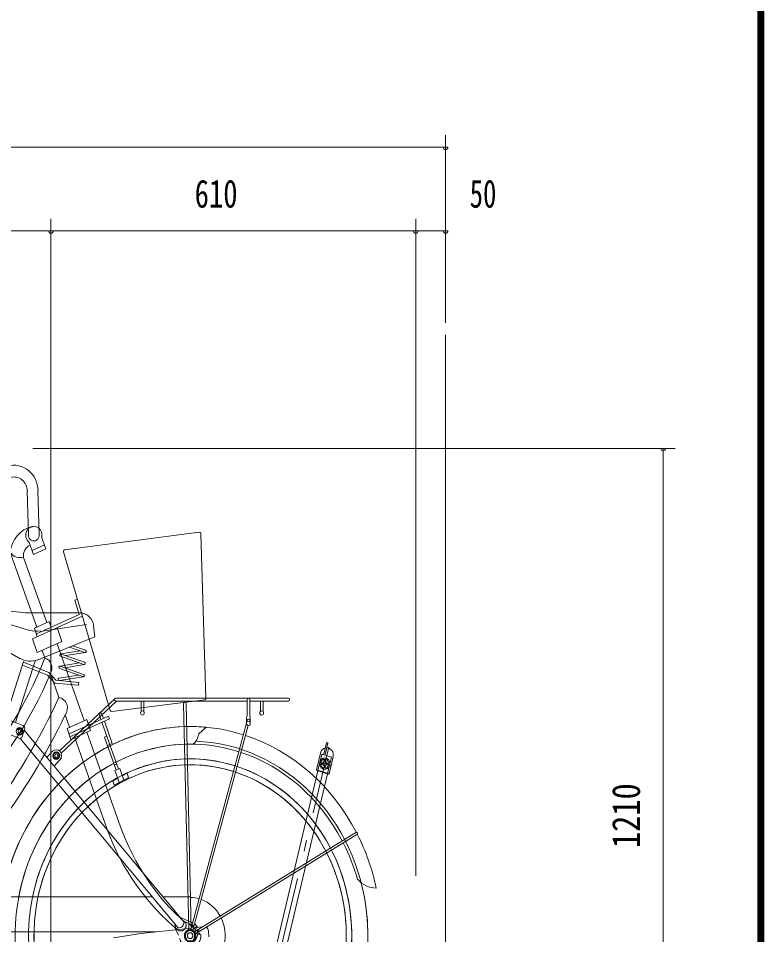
# Model space of a CAD drawing. Units: millimetres, scale not verified. Extents: x -5740 to 5740, y -4020 to 4020.
# Drawn here: x 4494 to 5740, y 14 to 1546 of the extents above; entities that cross this region are included whole.
import ezdxf
from ezdxf.enums import TextEntityAlignment as Align

# ---------------------------------------------------------------- set-up
doc = ezdxf.new("R2010")
doc.units = ezdxf.units.MM
doc.header["$LTSCALE"] = 10
for name, pattern in [('USER2', [10, 4, -6]), ('USER4', [24, 12, -5, 2, -5]), ('USER5', [25, 6, -5, 2, -5, 2, -5])]:
    doc.linetypes.add(name, pattern=pattern)
for name, color, linetype, lineweight in [('0-0_0', 7, 'Continuous', 18), ('0-2_0-F1TEXT', 5, 'Continuous', 18), ('0-3_2-03BODL', 2, 'Continuous', 18), ('0-4_2-53DIM', 7, 'Continuous', 18), ('0-A_2-F', 3, 'Continuous', 18), ('0-E_2ラック-03BODL', 7, 'Continuous', 18), ('1-1_3-F', 3, 'Continuous', 18)]:
    doc.layers.add(name, color=color, linetype=linetype, lineweight=lineweight)
doc.styles.add('ＭＳ ゴシック', font='')
doc.styles.get('ＭＳ ゴシック').set_extended_font_data('MS Gothic')

# ---------------------------------------------------------------- blocks, each defined once
blk = doc.blocks.new('jf')
at = {"layer": '0-3_2-03BODL'}
for p, q in [((10080.72, 6488.49), (10083.2, 6414.79)), ((10102.88, 6415.48), (10100.4, 6489.17)), ((10150.22, 6390.49), (10400.61, 6419.82)), ((10115.44, 6391.92), (10107.5, 6412.08)), ((10413.02, 6142.45), (10403.35, 6417.43)), ((10092.59, 6382.64), (10084.65, 6402.79)), ((10089.84, 6389.6), (10112.7, 6398.88)), ((10092.59, 6382.64), (10115.44, 6391.92)), ((10098.67, 6261.42), (10049.94, 6385.13)), ((10074.07, 6377.71), (10116.96, 6268.85)), ((10148.16, 6387.21), (10235.21, 6122.05)), ((10169.52, 6306.35), (10174.1, 6308.21)), ((10177.32, 6282.6), (10169.52, 6306.35)), ((10097.76, 6250.28), (10177.32, 6282.6)), ((10183.46, 6279.7), (10090.44, 6241.92)), ((10121.53, 6270.7), (10094.1, 6259.56)), ((10125.19, 6261.42), (10121.53, 6270.7)), ((10094.1, 6259.56), (10099.59, 6245.64)), ((10145.3, 6237.28), (10136.16, 6260.49)), ((10090.44, 6241.92), (10099.59, 6218.71)), ((10099.59, 6218.71), (10145.3, 6237.28)), ((10113.63, 6209.97), (10108.73, 6222.42)), ((10136.16, 6233.56), (10186.81, 6104.99)), ((10139.71, 6143.77), (10123.91, 6183.89)), ((10237.82, 6120.35), (10410.84, 6139.88)), ((10380.84, 5755.46), (10371.25, 6133.11)), ((10376.17, 6133.24), (10385.76, 5755.59)), ((10159.38, 6093.85), (10151.23, 6114.52)), ((10191.38, 6106.85), (10154.81, 6091.99)), ((10198.7, 6088.28), (10191.38, 6106.85)), ((10219.73, 6102.2), (10250.53, 6024.01)), ((10238.93, 6066.92), (10224.3, 6104.06)), ((10154.81, 6091.99), (10162.12, 6073.42)), ((10162.12, 6073.42), (10198.7, 6088.28)), ((10191.84, 6085.49), (10254.12, 5927.37)), ((10399.06, 6082.31), (10413.56, 6093.89)), ((10228.74, 5924.49), (10168.98, 6076.21)), ((10224.3, 6077.13), (10228.87, 6078.99)), ((10245.9, 6022.31), (10224.3, 6077.13)), ((10238.93, 6066.92), (10229.78, 6063.21)), ((10242.59, 6030.71), (10247.16, 6032.57)), ((10251.55, 6001.21), (10243.61, 6021.35))]:
    blk.add_line(p, q, dxfattribs=at)
at = {"layer": '0-3_2-03BODL', "linetype": 'USER5'}
for p, q in [((10381.54, 5765.37), (10368.11, 5771.42)), ((10361.92, 5746.37), (10355.34, 5758.89)), ((10375.19, 5750.24), (10383.56, 5755.15)), ((10375.19, 5740.43), (10375.19, 5750.24)), ((10383.56, 5755.15), (10391.93, 5750.24)), ((10391.93, 5750.24), (10391.93, 5740.43))]:
    blk.add_line(p, q, dxfattribs=at)
at = {"layer": '0-3_2-03BODL'}
for points in [[(10217.9, 6106.85), (10214.24, 6116.13), (10218.81, 6117.99), (10222.47, 6108.7)], [(10160.29, 6078.06), (10233.44, 6107.78), (10231.61, 6112.42), (10158.47, 6082.7)], [(10260.41, 6005.63), (10252.84, 6024.85), (10243.57, 6021.46)], [(10242.68, 5996.79), (10239.93, 6003.77), (10248.8, 6008.19)], [(10257.66, 6012.61), (10266.53, 6017.03), (10269.28, 6010.05), (10242.68, 5996.79)]]:
    blk.add_lwpolyline(points, dxfattribs=at)
for centre, major_axis, ratio, start_param, end_param in [((10056.11, 6487.63), (45, 0), 0.984808, 0.0341793, 1.8262899), ((10056.11, 6487.63), (25, 0), 0.984808, 0.0341857, 1.8262963), ((10098.98, 6380.66), (50, 0), 0.984808, 1.7439109, 3.0519336), ((10093.04, 6415.13), (15, 0), 0.984808, 6.0780138, 10.3909773), ((10400.89, 6417.34), (2.5, 0), 0.984808, 0.0357133, 1.6857258), ((10093.04, 6415.13), (10, 0), 0.984808, 3.1757647, 6.3173574), ((10093.63, 6380.14), (20, 0), 0.984808, 1.9538691, 3.2631159), ((10150.5, 6388), (2.5, 0), 0.984808, 1.6857258, 3.4633433), ((10068.13, 6401.97), (25, 0), 0.984808, 3.8807378, 4.9560927), ((9454.24, 6521.88), (-503.49, 533.52), 0.961191, 2.7721569, 3.5274334), ((10109.22, 6193.05), (17.5, 0), 0.984808, 5.7323831, 7.5950284), ((9454.24, 6521.88), (-507.77, 557.76), 0.959163, 2.788533, 3.520575), ((8875.61, 6895.45), (-1115.8, 970.31), 0.865375, 2.9788675, 3.3478818), ((10137.51, 6125.91), (18, 0), 0.984808, 5.5981114, 7.7292559), ((10373.71, 6133.17), (2.5, 0), 0.984808, 0.0258311, 3.1674235), ((10410.56, 6142.36), (2.5, 0), 0.984808, 4.8230993, 6.3188562), ((8875.61, 6895.45), (-1129.17, 992.53), 0.861271, 2.9848121, 3.3405282), ((10237.55, 6122.84), (2.5, 0), 0.984808, 3.4632804, 4.8230993), ((10383.56, 5745.33), (355.2, 0), 0.984808, 1.6036118, 1.9989679), ((10383.56, 5745.33), (355.2, 0), 0.984808, 1.4862354, 1.5895351), ((10370.1, 6088.22), (30, 0), 0.984808, 5.4040806, 6.0849825), ((10383.56, 5745.33), (330.2, 0), 0.984808, 3.5186118, 7.8245809), ((10383.56, 5745.33), (355.2, 0), 0.984808, 2.0158843, 2.0929633), ((10383.56, 5745.33), (325.2, 0), 0.984808, 1.6042627, 2.0075732), ((10383.56, 5745.33), (325.2, 0), 0.984808, 1.5554211, 1.5888872), ((10383.56, 5745.33), (300.2, 0), 0.984808, 3.2669578, 7.8714325), ((10383.56, 5745.33), (300.2, 0), 0.984808, 1.6049032, 2.0049144), ((10383.56, 5745.33), (-355.18, 1.26), 0.984788, 5.3089309, 6.3967708), ((10383.56, 5745.33), (290.2, 0), 0.984808, 3.267249, 7.8711438), ((10383.56, 5745.33), (325.2, 0), 0.984808, 2.0228198, 2.1071202), ((10383.56, 5745.33), (290.2, 0), 0.984808, 1.6051881, 2.1273952), ((10383.56, 5745.33), (325.2, 0), 0.984808, 2.1847834, 3.2509132), ((10383.56, 5745.33), (300.2, 0), 0.984808, 2.0379628, 2.121112), ((10383.56, 5745.33), (300.2, 0), 0.984808, 2.2055642, 3.2502629), ((10383.56, 5745.33), (290.2, 0), 0.984808, 2.2149166, 3.2499714), ((10600.13, 6070.79), (400, 0), 0.984808, 3.5220993, 4.077), ((10625.52, 6073.67), (400, 0), 0.984808, 3.5220993, 4.0368435)]:
    blk.add_ellipse(centre, major_axis=major_axis, ratio=ratio, start_param=start_param, end_param=end_param, dxfattribs=at)
at = {"layer": '0-3_2-03BODL', "linetype": 'USER5'}
for centre, major_axis, ratio, start_param, end_param in [((10365.96, 5762.97), (-9.98, 1.07), 0.972417, 1.3475038, 3.5958137), ((10383.56, 5745.33), (20, 0), 0.984808, 3.3803232, 7.7544159), ((10648.13, 6051.86), (394.04, -27.55), 0.984808, 4.0402389, 4.0499119), ((10643.31, 6056.06), (394.04, -27.55), 0.984808, 4.0661926, 4.1101188), ((10377.75, 5750.74), (19.95, -1.4), 0.984808, 4.9649373, 6.4125103)]:
    blk.add_ellipse(centre, major_axis=major_axis, ratio=ratio, start_param=start_param, end_param=end_param, dxfattribs=at)
for centre, major_axis in [((10389.46, 5761.78), (1, 0)), ((10383.56, 5745.33), (10.5, 0)), ((10383.56, 5745.33), (5, 0)), ((10394.64, 5758.74), (1, 0)), ((10398.49, 5754.08), (1, 0)), ((10400.53, 5748.37), (1, 0))]:
    blk.add_ellipse(centre, major_axis=major_axis, ratio=0.984808, dxfattribs=at)
blk = doc.blocks.new('jr')
at = {"layer": '0-3_2-03BODL', "color": 6}
for p, q in [((16583.46, 6634.01), (16493.5, 6625.31)), ((16493.5, 6625.31), (16392.13, 6625.31)), ((16577.91, 6621.21), (16486.41, 6595.66)), ((16367.7, 6603.41), (16365.47, 6585.31)), ((16466.93, 6594.3), (16380.77, 6605.81)), ((16503.87, 6548.39), (16611.67, 6605.31)), ((16365.47, 6585.31), (16472.35, 6546.24)), ((16382.85, 6562.86), (16406.39, 6570.35)), ((16383.17, 6558.97), (16419.49, 6553.8)), ((16412.51, 6568.11), (16384.03, 6559.04)), ((16428.7, 6556.53), (16392.38, 6561.7)), ((16427.84, 6556.46), (16384.49, 6542.66)), ((16385.67, 6538.84), (16429.01, 6552.64)), ((16512.9, 6441.92), (16476.33, 6545.02)), ((16497.73, 6543.7), (16531.43, 6448.7)), ((16421.13, 6533.6), (16384.81, 6538.77)), ((16429.48, 6536.26), (16386.13, 6522.46)), ((16387.31, 6518.64), (16430.66, 6532.44)), ((16394.02, 6541.5), (16429.9, 6536.39)), ((16386.45, 6518.57), (16431.44, 6512.17)), ((16431.98, 6516.13), (16395.66, 6521.3)), ((16006.02, 6482.81), (16326.08, 6482.81)), ((16327.65, 6482.23), (16431.27, 6394.7)), ((16077.42, 6477.81), (16006.02, 6477.81)), ((16052.8, 6477.81), (16052.8, 6460.26)), ((16057.72, 6460.26), (16057.72, 6477.81)), ((16077.42, 6452.76), (16077.42, 6480.31)), ((16082.34, 6480.31), (16082.34, 6452.76)), ((16326.08, 6477.81), (16082.34, 6477.81)), ((16274.38, 6460.26), (16274.38, 6477.81)), ((16279.3, 6477.81), (16279.3, 6460.26)), ((16428.12, 6390.85), (16325.19, 6477.81)), ((16076.43, 6450.31), (16076.43, 6440.31)), ((16083.33, 6450.31), (16083.32, 6440.31)), ((16536.07, 6450.39), (16499, 6436.84)), ((16183.36, 6094.78), (16080.36, 6436.84)), ((16083.29, 6440.83), (16187.12, 6095.95)), ((16496.59, 6428.89), (16199.67, 6108.8)), ((16496.04, 6430.44), (16500.21, 6418.68)), ((16500.27, 6429.91), (16505.07, 6432.73)), ((16500.27, 6424.28), (16500.27, 6429.91)), ((16505.07, 6421.47), (16500.27, 6424.28)), ((16505.07, 6432.73), (16509.88, 6429.91)), ((16509.88, 6424.28), (16505.07, 6421.47)), ((16506.52, 6415.67), (16543.58, 6429.22)), ((16210.42, 6098.52), (16504.37, 6415.4)), ((16432.24, 6389.38), (16437.04, 6392.2)), ((16432.24, 6383.75), (16432.24, 6389.38)), ((16437.04, 6392.2), (16441.84, 6389.38)), ((16441.84, 6389.38), (16441.84, 6383.75)), ((16443.8, 6393.86), (16454.56, 6383.58)), ((16430.27, 6379.28), (16441.02, 6368.99)), ((16437.04, 6380.94), (16432.24, 6383.75)), ((16441.84, 6383.75), (16437.04, 6380.94)), ((16178.35, 6088.68), (15878.29, 6254.51)), ((15880.17, 6258.02), (16180.23, 6092.19)), ((16238.34, 6150.49), (16188.23, 6150.51)), ((16665.88, 6150.31), (16258.62, 6150.48)), ((16206.42, 6116.09), (16183.71, 6107.28)), ((16182.2, 6098.63), (16165.77, 6100.19)), ((16180.02, 6105.85), (16174.04, 6099.4)), ((16186.44, 6098.23), (16279.7, 6089.4)), ((16214.02, 6095.62), (16217.18, 6105.8)), ((16154.34, 6093.73), (16153.43, 6083.78)), ((16251.9, 6092.04), (16570.16, 6091.9)), ((16279.7, 6089.4), (16330.52, 6082.08))]:
    blk.add_line(p, q, dxfattribs=at)
for points in [[(16395.47, 6504.09), (16395.07, 6509.08), (16437.68, 6512.65), (16450.82, 6525.32), (16498.12, 6542.62)], [(16499.79, 6537.91), (16453.46, 6520.97), (16439.81, 6507.81), (16395.47, 6504.09)]]:
    blk.add_lwpolyline(points, dxfattribs=at)
blk.add_lwpolyline([(16183.37, 6094.01), (16178.54, 6085.51), (16183.37, 6077.01), (16193.04, 6077.01), (16197.87, 6085.51), (16193.04, 6094.01)], close=True, dxfattribs=at)
for centre, major_axis, start_param, end_param in [((16392.13, 6600.31), (25, 0), 1.570795, 3.0172361), ((16473.36, 6643.87), (50, 0), 4.5815599, 4.9807536), ((16383.44, 6560.95), (2, 0), 1.8745426, 5.016135), ((16385.08, 6540.75), (2, 0), 1.8745426, 5.016135), ((16428.43, 6554.55), (2, 0), 5.0161353, 8.1577279), ((16485.69, 6583.87), (40, 0), 4.3668356, 5.1919103), ((16430.07, 6534.35), (2, 0), 5.0161353, 8.1577279), ((16386.72, 6520.55), (2, 0), 1.8745426, 5.016135), ((16431.71, 6514.15), (2, 0), 4.573112, 7.7147047), ((16006.02, 6480.31), (2.5, 0), 1.5708493, 4.7124417), ((16079.88, 6480.31), (2.5, 0), 0.000053, 3.1416454), ((16326.08, 6480.31), (2.5, 0), 4.712442, 7.8540346), ((16079.88, 6450.31), (3.5, 0), 2.3664122, 3.1416054), ((16079.88, 6450.31), (3.5, 0), 0.000013, 0.7752062), ((16188.21, 6085.51), (355.2, 0), 0.8516467, 1.8534832), ((16079.88, 6440.31), (3.5, 0), 3.1416057, 6.2831984), ((16500.67, 6432.13), (5, 0), 1.9165953, 3.4873913), ((16188.21, 6085.51), (355.2, 0), 1.8646043, 2.6251665), ((16188.21, 6085.51), (325.2, 0), 0.8535928, 1.8529697), ((16504.85, 6420.37), (5, 0), 3.4873916, 5.0581879), ((16188.21, 6085.51), (325.2, 0), 1.8651166, 2.624002), ((16188.21, 6085.51), (300.2, 0), 0.8555118, 1.8524634), ((16437.04, 6386.57), (10.02, 0), 0.8152631, 3.9568555), ((16188.21, 6085.51), (290.2, 0), 0.856372, 1.8522365), ((16188.21, 6085.51), (300.2, 0), 1.8656217, 2.6234853), ((16188.21, 6085.51), (290.2, 0), 1.8658481, 2.6232537), ((16188.21, 6085.51), (355.2, 0), 0.1836194, 0.8094625), ((16188.21, 6085.51), (325.2, 0), 0.2008205, 0.8075164), ((16188.21, 6085.51), (300.2, 0), 0.2178391, 0.8055974), ((16188.21, 6085.51), (290.2, 0), 0.2254864, 0.8047372), ((16188.21, 6085.51), (355.2, 0), 2.6352371, 2.9119927), ((15879.23, 6256.26), (2, 0), 1.0722792, 4.2138719), ((16188.21, 6085.51), (325.2, 0), 2.6364009, 2.8428097), ((16188.21, 6085.51), (300.2, 0), 2.6369169, 3.2349554), ((16188.21, 6085.51), (290.2, 0), 2.6371482, 3.2378225), ((15842.33, 6213.15), (48.78, 0), 4.7122635, 5.5150828), ((16188.21, 6085.51), (330.2, 0), 2.8663262, 3.2273925), ((16188.21, 6085.51), (65, 0), 1.8982719, 2.6123964), ((16188.21, 6085.51), (65, 0), 1.5707969, 1.8367239), ((16188.21, 6085.51), (65, 0), 2.6739448, 3.5451106), ((16161.7, 6093.04), (7.5, 0), 2.040113, 3.0486273), ((16209.51, 6108.48), (10, 0), 3.1088041, 4.8049282), ((16188.21, 6085.51), (290.2, 0), 6.2247225, 6.3053572), ((16188.21, 6085.51), (300.2, 0), 6.2235758, 6.3046067)]:
    blk.add_ellipse(centre, major_axis=major_axis, ratio=0.984808, start_param=start_param, end_param=end_param, dxfattribs=at)
for centre, major_axis in [((16055.26, 6457.81), (3.5, 0)), ((16276.84, 6457.81), (3.5, 0)), ((16079.88, 6445.31), (2.5, 0)), ((16505.07, 6427.1), (6.38, 0)), ((16505.07, 6427.1), (3, 0)), ((16437.04, 6386.57), (6.38, 0)), ((16437.04, 6386.57), (3, 0)), ((16188.21, 6085.51), (10.5, 0)), ((16188.21, 6085.51), (5, 0))]:
    blk.add_ellipse(centre, major_axis=major_axis, ratio=0.984808, dxfattribs=at)
blk = doc.blocks.new('30ｆ')
at = {"layer": '0-3_2-03BODL', "color": 3, "linetype": 'USER4'}
for p, q in [((-2783.13, -2505.9), (-2902.11, -2949.97)), ((-2802.64, -2530.42), (-2778.49, -2536.89))]:
    blk.add_line(p, q, dxfattribs=at)
at = {"layer": '0-3_2-03BODL', "color": 7}
for p, q in [((-2787.19, -2498.84), (-2792.24, -2517.68)), ((-2784.77, -2499.49), (-2789.82, -2518.32)), ((-2787.19, -2498.84), (-2786.71, -2498.97)), ((-2785.13, -2498.88), (-2786.58, -2498.49)), ((-2806.02, -2544.01), (-2798.51, -2516)), ((-2791.56, -2530.77), (-2791.56, -2526.71)), ((-2789.56, -2530.77), (-2789.56, -2526.71)), ((-2774.85, -2522.34), (-2782.35, -2550.35)), ((-2793.44, -2532.65), (-2797.5, -2532.65)), ((-2793.44, -2534.65), (-2797.5, -2534.65)), ((-2791.56, -2536.54), (-2791.56, -2540.59)), ((-2789.56, -2536.54), (-2789.56, -2540.59)), ((-2787.68, -2532.65), (-2783.62, -2532.65)), ((-2787.68, -2534.65), (-2783.62, -2534.65)), ((-2803.62, -2545.68), (-2911.29, -2947.51)), ((-2785.27, -2550.6), (-2892.94, -2952.43))]:
    blk.add_line(p, q, dxfattribs=at)
at = {"layer": '0-3_2-03BODL', "color": 3, "linetype": 'USER2'}
blk.add_lwpolyline([(-2803.62, -2545.68), (-2796.12, -2517.67), (-2777.76, -2522.59), (-2785.27, -2550.6)], dxfattribs=at)
at = {"layer": '0-3_2-03BODL', "color": 7}
blk.add_lwpolyline([(-2805.31, -2545.23), (-2806.02, -2544.01), (-2782.35, -2550.35), (-2783.58, -2551.06)], close=True, dxfattribs=at)
for radius in [9.6, 3.75]:
    blk.add_circle((-2790.56, -2533.65), radius, dxfattribs=at)
for centre, radius, start, end in [((-2786.68, -2519.17), 12.25, 102.99456, 165), ((-2786.71, -2498.97), 0.5, 75, 165), ((-2786.68, -2519.17), 12.25, 345, 90.38514), ((-2785.26, -2499.36), 0.5, 345, 75), ((-2790.56, -2533.65), 7.6, 102.197, 167.803), ((-2792.06, -2526.71), 0.5, 0, 102.197), ((-2789.06, -2526.71), 0.5, 77.803, 180), ((-2790.56, -2533.65), 7.6, 12.197, 77.803), ((-2797.5, -2532.15), 0.5, 167.803, 270), ((-2797.5, -2535.15), 0.5, 90, 192.197), ((-2790.56, -2533.65), 7.6, 192.197, 257.803), ((-2790.56, -2533.65), 3.05, 160.861, 199.139), ((-2792.06, -2540.59), 0.5, 257.803, 0), ((-2790.56, -2533.65), 3.05, 70.861, 109.139), ((-2790.56, -2533.65), 3.05, 250.861, 289.139), ((-2789.06, -2540.59), 0.5, 180, 282.197), ((-2790.56, -2533.65), 7.6, 282.197, 347.803), ((-2790.56, -2533.65), 3.05, 340.861, 19.139), ((-2783.62, -2532.15), 0.5, 270, 12.197), ((-2783.62, -2535.15), 0.5, 347.803, 90)]:
    blk.add_arc(centre, radius, start, end, dxfattribs=at)
blk = doc.blocks.new('ｃｃｒ30ｆｆ')
at = {"layer": '0-0_0', "xscale": 0.886}
blk.add_blockref('30ｆ', (13427.41, -1722.43), dxfattribs=at)

msp = doc.modelspace()

# ---------------------------------------------------------------- linework, layer by layer
at = {"layer": '0-2_0-F1TEXT'}
for points in [[(5740.39, 4020.13), (-5739.61, 4020.13), (-5739.61, -4019.87), (5740.39, -4019.87)], [(5739.39, 4019.13), (5739.39, -4018.87), (-5738.61, -4018.87), (-5738.61, 4019.13)], [(5738.39, 4018.13), (5738.39, -4017.87), (-5737.61, -4017.87), (-5737.61, 4018.13)], [(5737.39, 4017.13), (5737.39, -4016.87), (-5736.61, -4016.87), (-5736.61, 4017.13)], [(5736.39, 4016.13), (5736.39, -4015.87), (-5735.61, -4015.87), (-5735.61, 4016.13)], [(5735.39, 4015.13), (5735.39, -4014.87), (-5734.61, -4014.87), (-5734.61, 4015.13)], [(5734.39, 4014.13), (5734.39, -4013.87), (-5733.61, -4013.87), (-5733.61, 4014.13)], [(5733.39, 4013.13), (5733.39, -4012.87), (-5732.61, -4012.87), (-5732.61, 4013.13)], [(5732.39, 4012.13), (5732.39, -4011.87), (-5731.61, -4011.87), (-5731.61, 4012.13)], [(5731.39, 4011.13), (5731.39, -4010.87), (-5730.61, -4010.87), (-5730.61, 4011.13)], [(5730.39, 4010.13), (5730.39, -4009.87), (-5729.61, -4009.87), (-5729.61, 4010.13)]]:
    msp.add_lwpolyline(points, close=True, dxfattribs=at)
at = {"layer": '0-3_2-03BODL', "color": 3}
msp.add_line((4552.4, 1190.45), (4544.4, 1190.45), dxfattribs=at)
msp.add_arc((4548.4, 1190.45), 4, 180, 0, dxfattribs=at)
at = {"layer": '0-4_2-53DIM', "color": 3}
for p, q in [((3457.4, 1190.45), (4543.4, 1190.45)), ((4552.4, 1190.45), (4544.4, 1190.45))]:
    msp.add_line(p, q, dxfattribs=at)
msp.add_arc((4548.4, 1190.45), 4, 180, 0, dxfattribs=at)
at = {"layer": '0-A_2-F'}
for p, q in [((5208.4, 1350.45), (5208.4, 1036.98)), ((5208.4, 1330.45), (3552.4, 1330.45)), ((5212.4, 1330.45), (5204.4, 1330.45)), ((4548.4, 1210.45), (4548.4, -225.59)), ((5158.4, 1210.45), (5158.4, 112.35)), ((4552.4, 1190.45), (4544.4, 1190.45)), ((5158.4, 1190.45), (4548.4, 1190.45)), ((5162.4, 1190.45), (5154.4, 1190.45)), ((5208.4, 1190.45), (5158.4, 1190.45)), ((5212.4, 1190.45), (5204.4, 1190.45))]:
    msp.add_line(p, q, dxfattribs=at)
for centre in [(5208.4, 1330.45), (4548.4, 1190.45), (5158.4, 1190.45), (5208.4, 1190.45)]:
    msp.add_arc(centre, 4, 180, 0, dxfattribs=at)
at = {"layer": '0-E_2ラック-03BODL'}
msp.add_line((5208.4, -383.02), (5208.4, 1016.98), dxfattribs=at)
at = {"layer": '1-1_3-F'}
for p, q in [((5592.41, 826.98), (4518.4, 826.98)), ((5576.41, 826.98), (5568.41, 826.98)), ((5572.41, -383.02), (5572.41, 826.98))]:
    msp.add_line(p, q, dxfattribs=at)
msp.add_arc((5572.41, 826.98), 4, 180, 0, dxfattribs=at)

# ---------------------------------------------------------------- block references
at = {"layer": '0-0_0'}
for name, p, xscale in [('jf', (-4563.98, -5733.15), 0.9), ('jr', (19350.61, -6073.33), -0.9)]:
    msp.add_blockref(name, p, dxfattribs=dict(at, xscale=xscale))
msp.add_blockref('ｃｃｒ30ｆｆ', (-5948.61, 4555.84), dxfattribs=at)

# ---------------------------------------------------------------- texts
at = {"layer": '0-A_2-F', "color": 7, "style": 'ＭＳ ゴシック'}
for s, width, p in [('610', 0.75, (4788.78, 1215.25)), ('50', 0.7, (5248.74, 1215.25))]:
    msp.add_text(s, height=46.89, dxfattribs=dict(at, width=width)).set_placement(p, align=Align.BOTTOM_LEFT)
at = {"layer": '1-1_3-F', "color": 7, "style": 'ＭＳ ゴシック', "width": 0.85}
msp.add_text('1210', height=46.89, rotation=90, dxfattribs=at).set_placement((5547.61, 158.6), align=Align.BOTTOM_LEFT)

doc.saveas('drawing.dxf')
